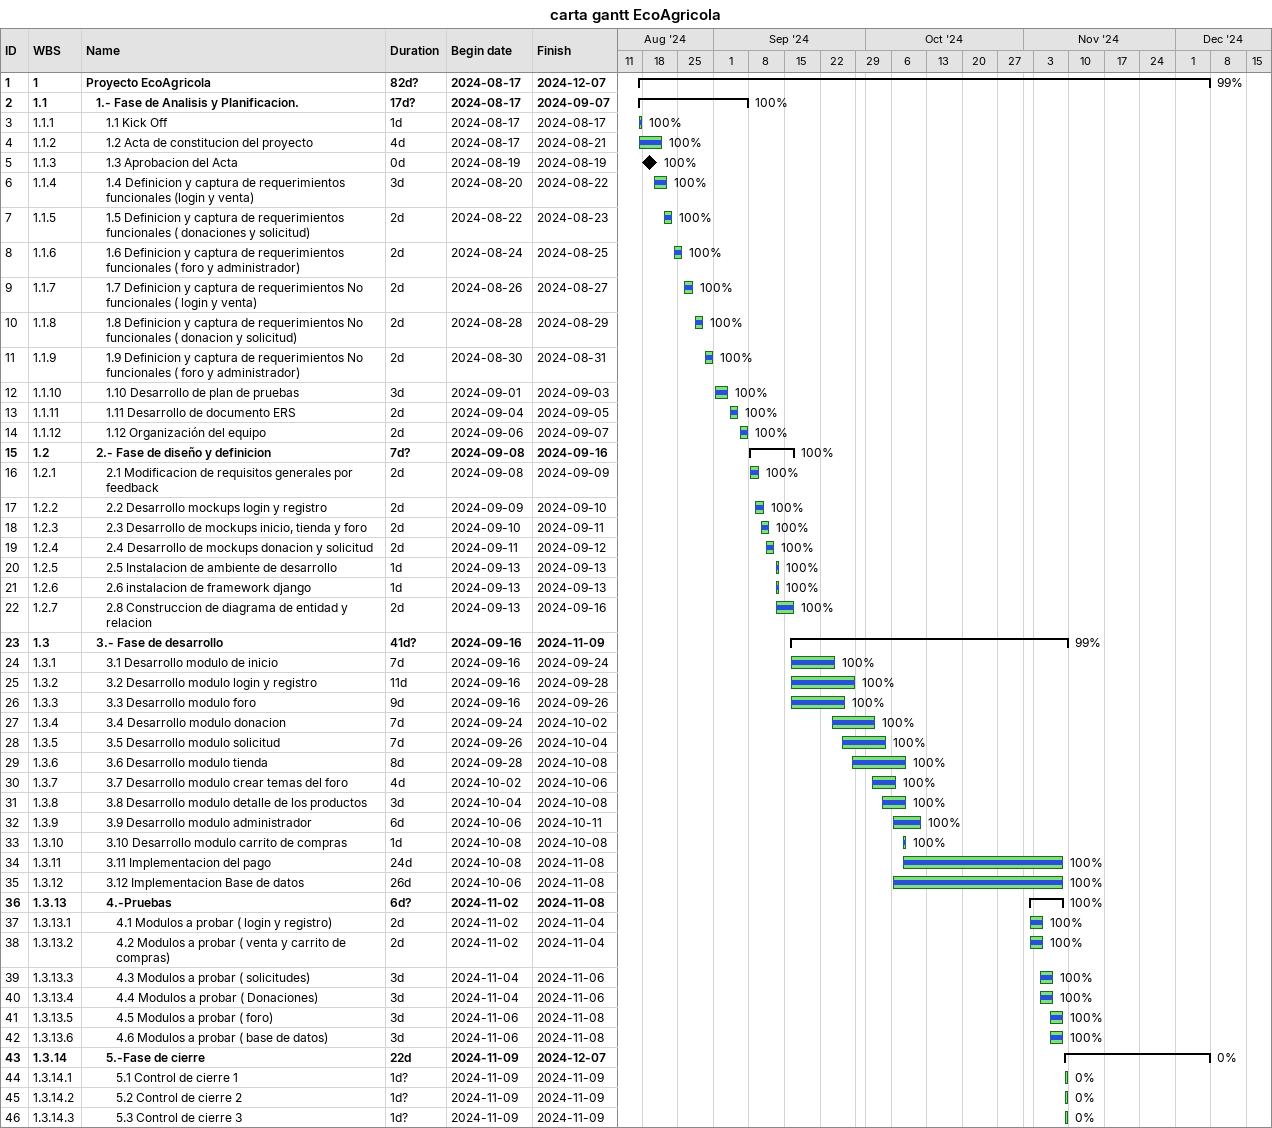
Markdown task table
carta gantt EcoAgricola

| ID | WBS | Task | Duration | Start | Finish | % complete |
|---|---|---|---|---|---|---|
| 1 | 1 | **Proyecto EcoAgricola** | 82d? | 2024-08-17 | 2024-12-07 | 99 |
| 2 | 1.1 | **1.- Fase de Analisis y Planificacion.** | 17d? | 2024-08-17 | 2024-09-07 | 100 |
| 3 | 1.1.1 | 1.1 Kick Off | 1d | 2024-08-17 | 2024-08-17 | 100 |
| 4 | 1.1.2 | 1.2 Acta de constitucion del proyecto | 4d | 2024-08-17 | 2024-08-21 | 100 |
| 5 | 1.1.3 | 1.3 Aprobacion del Acta | 0d | 2024-08-19 | 2024-08-19 | 100 |
| 6 | 1.1.4 | 1.4 Definicion y captura de requerimientos funcionales (login y venta) | 3d | 2024-08-20 | 2024-08-22 | 100 |
| 7 | 1.1.5 | 1.5 Definicion y captura de requerimientos funcionales ( donaciones y solicitud) | 2d | 2024-08-22 | 2024-08-23 | 100 |
| 8 | 1.1.6 | 1.6 Definicion y captura de requerimientos funcionales ( foro y administrador) | 2d | 2024-08-24 | 2024-08-25 | 100 |
| 9 | 1.1.7 | 1.7 Definicion y captura de requerimientos No funcionales ( login y venta) | 2d | 2024-08-26 | 2024-08-27 | 100 |
| 10 | 1.1.8 | 1.8 Definicion y captura de requerimientos No funcionales ( donacion y solicitud) | 2d | 2024-08-28 | 2024-08-29 | 100 |
| 11 | 1.1.9 | 1.9 Definicion y captura de requerimientos No funcionales ( foro y administrador) | 2d | 2024-08-30 | 2024-08-31 | 100 |
| 12 | 1.1.10 | 1.10 Desarrollo de plan de pruebas | 3d | 2024-09-01 | 2024-09-03 | 100 |
| 13 | 1.1.11 | 1.11 Desarrollo de documento ERS | 2d | 2024-09-04 | 2024-09-05 | 100 |
| 14 | 1.1.12 | 1.12 Organización del equipo | 2d | 2024-09-06 | 2024-09-07 | 100 |
| 15 | 1.2 | **2.- Fase de diseño y definicion** | 7d? | 2024-09-08 | 2024-09-16 | 100 |
| 16 | 1.2.1 | 2.1 Modificacion de requisitos generales por feedback | 2d | 2024-09-08 | 2024-09-09 | 100 |
| 17 | 1.2.2 | 2.2 Desarrollo mockups login y registro | 2d | 2024-09-09 | 2024-09-10 | 100 |
| 18 | 1.2.3 | 2.3 Desarrollo de mockups inicio, tienda y foro | 2d | 2024-09-10 | 2024-09-11 | 100 |
| 19 | 1.2.4 | 2.4 Desarrollo de mockups donacion y solicitud | 2d | 2024-09-11 | 2024-09-12 | 100 |
| 20 | 1.2.5 | 2.5 Instalacion de ambiente de desarrollo | 1d | 2024-09-13 | 2024-09-13 | 100 |
| 21 | 1.2.6 | 2.6 instalacion de framework django | 1d | 2024-09-13 | 2024-09-13 | 100 |
| 22 | 1.2.7 | 2.8 Construccion de diagrama de entidad y relacion | 2d | 2024-09-13 | 2024-09-16 | 100 |
| 23 | 1.3 | **3.- Fase de desarrollo** | 41d? | 2024-09-16 | 2024-11-09 | 99 |
| 24 | 1.3.1 | 3.1 Desarrollo modulo de inicio | 7d | 2024-09-16 | 2024-09-24 | 100 |
| 25 | 1.3.2 | 3.2 Desarrollo modulo login y registro | 11d | 2024-09-16 | 2024-09-28 | 100 |
| 26 | 1.3.3 | 3.3 Desarrollo modulo foro | 9d | 2024-09-16 | 2024-09-26 | 100 |
| 27 | 1.3.4 | 3.4 Desarrollo modulo donacion | 7d | 2024-09-24 | 2024-10-02 | 100 |
| 28 | 1.3.5 | 3.5 Desarrollo modulo solicitud | 7d | 2024-09-26 | 2024-10-04 | 100 |
| 29 | 1.3.6 | 3.6 Desarrollo modulo tienda | 8d | 2024-09-28 | 2024-10-08 | 100 |
| 30 | 1.3.7 | 3.7 Desarrollo modulo crear temas del foro | 4d | 2024-10-02 | 2024-10-06 | 100 |
| 31 | 1.3.8 | 3.8 Desarrollo modulo detalle de los productos | 3d | 2024-10-04 | 2024-10-08 | 100 |
| 32 | 1.3.9 | 3.9 Desarrollo modulo administrador | 6d | 2024-10-06 | 2024-10-11 | 100 |
| 33 | 1.3.10 | 3.10 Desarrollo modulo carrito de compras | 1d | 2024-10-08 | 2024-10-08 | 100 |
| 34 | 1.3.11 | 3.11 Implementacion del pago | 24d | 2024-10-08 | 2024-11-08 | 100 |
| 35 | 1.3.12 | 3.12 Implementacion Base de datos | 26d | 2024-10-06 | 2024-11-08 | 100 |
| 36 | 1.3.13 | **4.-Pruebas** | 6d? | 2024-11-02 | 2024-11-08 | 100 |
| 37 | 1.3.13.1 | 4.1 Modulos a probar ( login y registro) | 2d | 2024-11-02 | 2024-11-04 | 100 |
| 38 | 1.3.13.2 | 4.2 Modulos a probar ( venta y carrito de compras) | 2d | 2024-11-02 | 2024-11-04 | 100 |
| 39 | 1.3.13.3 | 4.3 Modulos a probar ( solicitudes) | 3d | 2024-11-04 | 2024-11-06 | 100 |
| 40 | 1.3.13.4 | 4.4 Modulos a probar ( Donaciones) | 3d | 2024-11-04 | 2024-11-06 | 100 |
| 41 | 1.3.13.5 | 4.5 Modulos a probar ( foro) | 3d | 2024-11-06 | 2024-11-08 | 100 |
| 42 | 1.3.13.6 | 4.6 Modulos a probar ( base de datos) | 3d | 2024-11-06 | 2024-11-08 | 100 |
| 43 | 1.3.14 | **5.-Fase de cierre** | 22d | 2024-11-09 | 2024-12-07 | 0 |
| 44 | 1.3.14.1 | 5.1 Control de cierre 1 | 1d? | 2024-11-09 | 2024-11-09 | 0 |
| 45 | 1.3.14.2 | 5.2 Control de cierre 2 | 1d? | 2024-11-09 | 2024-11-09 | 0 |
| 46 | 1.3.14.3 | 5.3 Control de cierre 3 | 1d? | 2024-11-09 | 2024-11-09 | 0 |
